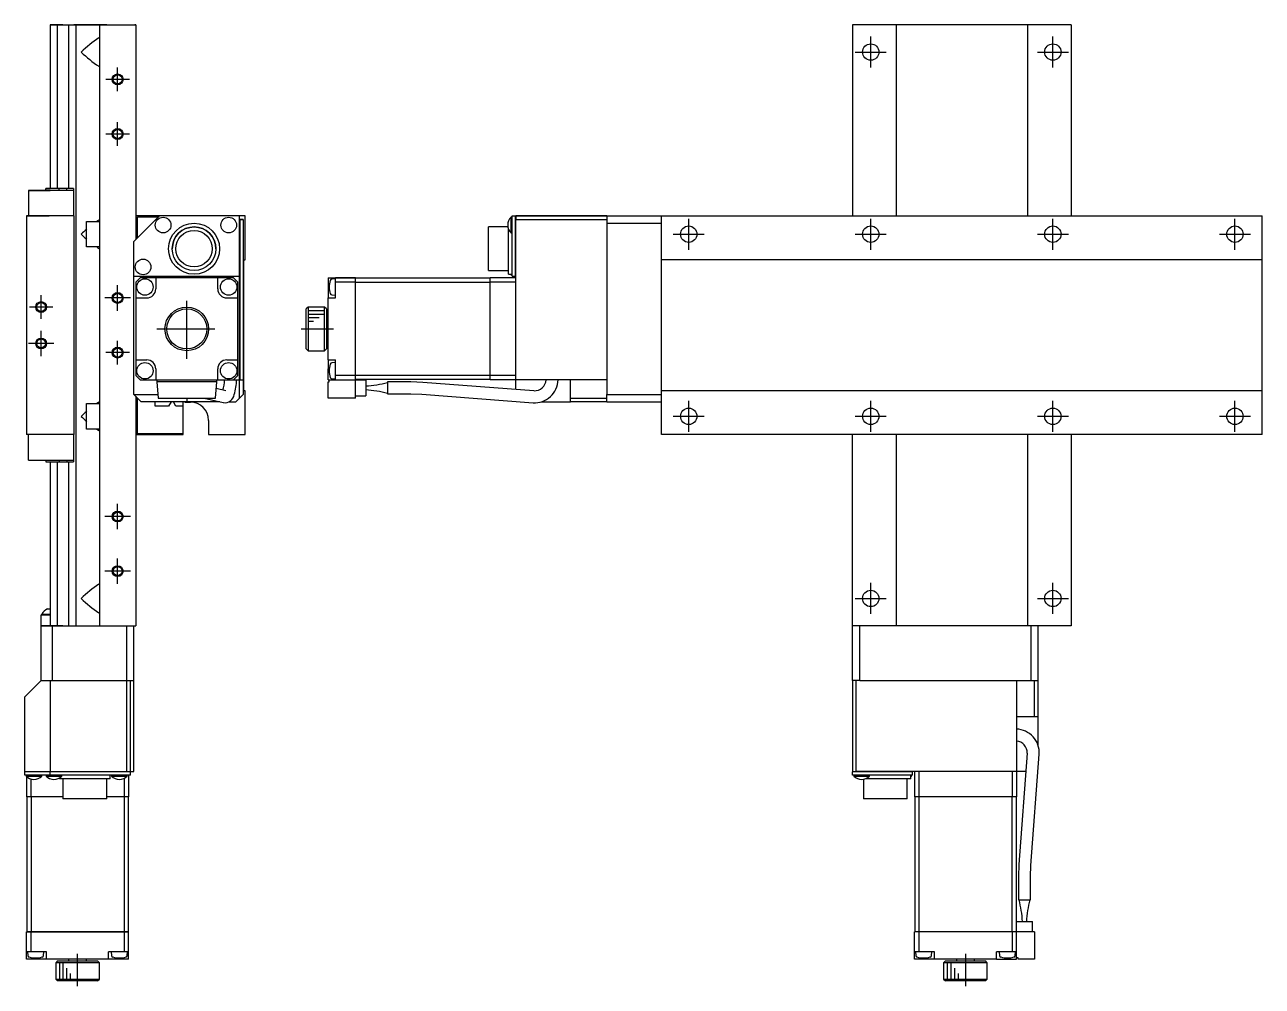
# Model space of a CAD drawing. Extents: x -2 to 690, y -8 to 421.
# Drawn here: x 350.1 to 689.9, y 81.7 to 345.6 of the extents above; entities that cross this region are included whole.
import ezdxf

# ---------------------------------------------------------------- set-up
doc = ezdxf.new("R2010")
doc.units = 0
doc.header["$LTSCALE"] = 0.5
doc.linetypes.add('CENTER', pattern=[50.8, 31.75, -6.35, 6.35, -6.35])
for name, color, linetype in [('MSM_CENTER', 1, 'CENTER'), ('MSM_CONTINUOUS', 7, 'CONTINUOUS'), ('MSM_NARROW', 5, 'CONTINUOUS')]:
    doc.layers.add(name, color=color, linetype=linetype)

msp = doc.modelspace()

# ---------------------------------------------------------------- linework, layer by layer
at = {"layer": 'MSM_CENTER'}
for p, q in [((582.44, 333.87), (582.44, 342.37)), ((632.44, 333.87), (632.44, 342.37)), ((578.19, 338.12), (586.69, 338.12)), ((628.19, 338.12), (636.69, 338.12)), ((375.62, 327.39), (375.62, 333.85)), ((378.85, 330.62), (372.39, 330.62)), ((375.62, 312.39), (375.62, 318.85)), ((378.85, 315.62), (372.39, 315.62)), ((532.44, 283.87), (532.44, 292.37)), ((582.44, 283.87), (582.44, 292.37)), ((632.44, 283.87), (632.44, 292.37)), ((682.44, 283.87), (682.44, 292.37)), ((528.19, 288.12), (536.69, 288.12)), ((578.19, 288.12), (586.69, 288.12)), ((628.19, 288.12), (636.69, 288.12)), ((678.19, 288.12), (686.69, 288.12)), ((375.62, 267.12), (375.62, 274.12)), ((354.62, 264.89), (354.62, 271.35)), ((379.12, 270.62), (372.12, 270.62)), ((394.62, 253.92), (394.62, 270.32)), ((357.85, 268.12), (351.39, 268.12)), ((386.42, 262.12), (402.82, 262.12)), ((425.99, 262.12), (434.89, 262.12)), ((354.62, 254.62), (354.62, 261.62)), ((375.62, 252.39), (375.62, 258.85)), ((358.12, 258.12), (351.12, 258.12)), ((378.85, 255.62), (372.39, 255.62)), ((532.44, 233.87), (532.44, 242.37)), ((582.44, 233.87), (582.44, 242.37)), ((632.44, 233.87), (632.44, 242.37)), ((682.44, 233.87), (682.44, 242.37)), ((528.19, 238.12), (536.69, 238.12)), ((578.19, 238.12), (586.69, 238.12)), ((628.19, 238.12), (636.69, 238.12)), ((678.19, 238.12), (686.69, 238.12)), ((375.62, 207.12), (375.62, 214.12)), ((379.12, 210.62), (372.12, 210.62)), ((375.62, 192.12), (375.62, 199.12)), ((379.12, 195.62), (372.12, 195.62)), ((582.44, 183.87), (582.44, 192.37)), ((632.44, 183.87), (632.44, 192.37)), ((578.19, 188.12), (586.69, 188.12)), ((628.19, 188.12), (636.69, 188.12)), ((364.62, 81.67), (364.62, 90.57)), ((608.44, 90.57), (608.44, 81.67))]:
    msp.add_line(p, q, dxfattribs=at)
at = {"layer": 'MSM_CONTINUOUS'}
for p, q in [((357.12, 345.62), (380.62, 345.62)), ((357.12, 345.62), (360.62, 345.62)), ((360.62, 345.62), (357.12, 345.62)), ((360.62, 345.62), (357.12, 345.62)), ((357.12, 345.62), (357.12, 300.62)), ((359.09, 300.62), (359.09, 345.62)), ((362.16, 345.62), (362.16, 300.62)), ((363.62, 345.62), (372.62, 345.62)), ((364.12, 345.62), (363.62, 345.62)), ((372.62, 345.62), (363.62, 345.62)), ((364.12, 345.62), (364.12, 180.62)), ((365.62, 345.62), (370.62, 345.62)), ((370.62, 345.62), (372.62, 345.62)), ((370.62, 345.62), (370.62, 180.62)), ((375.62, 345.62), (380.62, 345.62)), ((380.62, 345.62), (380.32, 345.62)), ((380.32, 345.62), (380.62, 345.62)), ((380.62, 345.62), (380.62, 286.62)), ((577.44, 345.62), (577.44, 293.12)), ((637.44, 345.62), (577.44, 345.62)), ((589.44, 345.62), (589.44, 293.12)), ((625.44, 345.62), (625.44, 293.12)), ((637.44, 345.62), (637.44, 293.12)), ((370.62, 341.86), (370.49, 342.02)), ((370.62, 334.37), (370.49, 334.22)), ((351.12, 300.12), (351.12, 293.12)), ((363.52, 300.12), (351.12, 300.12)), ((351.12, 300.12), (357.12, 300.12)), ((363.52, 300.62), (355.92, 300.62)), ((355.92, 300.62), (357.12, 300.62)), ((355.92, 300.12), (355.92, 300.62)), ((359.6, 300.12), (359.6, 300.62)), ((361.65, 300.12), (361.65, 300.62)), ((363.52, 300.62), (363.52, 293.12)), ((363.62, 293.12), (350.62, 293.12)), ((350.97, 293.12), (350.62, 293.12)), ((350.97, 293.12), (350.62, 293.12)), ((350.62, 293.12), (356.82, 293.12)), ((350.62, 293.12), (350.62, 233.12)), ((363.62, 293.12), (363.62, 233.12)), ((387.12, 293.12), (380.12, 286.12)), ((387.12, 293.12), (380.62, 293.12)), ((383.12, 293.12), (380.62, 293.12)), ((381.12, 287.12), (381.12, 292.92)), ((381.12, 292.92), (386.92, 292.92)), ((387.12, 293.12), (386.12, 293.12)), ((409.12, 293.12), (387.12, 293.12)), ((409.12, 243.12), (409.12, 293.12)), ((410.62, 293.12), (409.12, 293.12)), ((410.62, 293.12), (409.12, 293.12)), ((410.62, 281.12), (410.62, 293.12)), ((483.64, 292.77), (483.64, 288.47)), ((483.94, 292.77), (483.64, 292.77)), ((483.94, 293.12), (484.84, 293.12)), ((483.94, 276.62), (483.94, 293.12)), ((483.94, 293.12), (484.84, 293.12)), ((484.94, 293.02), (484.84, 293.12)), ((484.84, 276.62), (484.84, 293.12)), ((484.84, 293.12), (484.94, 293.02)), ((484.94, 293.12), (484.94, 292.12)), ((484.94, 293.12), (509.94, 293.12)), ((509.94, 293.12), (484.94, 293.12)), ((509.94, 293.12), (509.94, 244.12)), ((509.94, 293.12), (689.94, 293.12)), ((524.94, 233.12), (524.94, 293.12)), ((689.94, 233.12), (689.94, 293.12)), ((367.12, 284.62), (367.12, 291.62)), ((367.12, 291.62), (370.62, 291.62)), ((370.62, 291.86), (370.49, 292.02)), ((410.12, 292.12), (409.12, 292.12)), ((409.12, 292.12), (410.12, 292.12)), ((409.22, 292.12), (409.22, 248.12)), ((410.12, 292.12), (410.12, 244.12)), ((477.44, 278.12), (477.44, 290.12)), ((482.78, 290.12), (477.44, 290.12)), ((482.94, 277.12), (482.94, 289.54)), ((484.94, 292.12), (485.04, 292.12)), ((484.94, 292.12), (509.94, 292.12)), ((484.94, 248.12), (484.94, 292.12)), ((485.04, 292.12), (509.94, 292.12)), ((509.94, 291.12), (524.94, 291.12)), ((380.12, 244.12), (380.12, 286.12)), ((483.64, 288.47), (483.94, 288.47)), ((370.62, 284.62), (367.12, 284.62)), ((370.62, 284.37), (370.49, 284.22)), ((410.32, 281.12), (410.62, 281.12)), ((410.32, 245.12), (410.32, 281.12)), ((689.94, 281.12), (524.94, 281.12)), ((380.12, 276.62), (409.12, 276.62)), ((381.82, 276.12), (380.62, 274.92)), ((381.82, 276.12), (380.62, 274.92)), ((407.42, 276.12), (381.82, 276.12)), ((386.12, 276.12), (381.82, 276.12)), ((403.12, 276.12), (386.12, 276.12)), ((386.12, 276.12), (386.12, 273.12)), ((403.12, 273.12), (403.12, 276.12)), ((408.62, 274.92), (407.42, 276.12)), ((433.44, 276.12), (440.94, 276.12)), ((433.44, 276.12), (433.44, 270.62)), ((435.44, 275.87), (434.45, 275.78)), ((435.44, 270.62), (435.44, 276.12)), ((440.94, 276.12), (435.44, 276.12)), ((440.94, 274.92), (440.94, 276.12)), ((477.94, 276.02), (440.94, 276.02)), ((477.94, 276.02), (440.94, 276.02)), ((477.44, 278.12), (482.94, 278.12)), ((477.94, 274.92), (477.94, 276.12)), ((484.94, 276.12), (477.94, 276.12)), ((484.94, 276.12), (477.94, 276.12)), ((482.94, 277.12), (483.94, 277.12)), ((483.64, 277.12), (483.64, 276.97)), ((483.64, 276.97), (483.94, 276.97)), ((483.94, 276.62), (484.84, 276.62)), ((484.84, 276.62), (484.94, 276.72)), ((380.62, 274.92), (380.62, 249.32)), ((408.62, 249.32), (408.62, 274.92)), ((440.94, 274.92), (435.44, 274.92)), ((440.94, 249.32), (440.94, 274.92)), ((477.94, 274.87), (440.94, 274.87)), ((484.94, 274.92), (477.94, 274.92)), ((477.94, 249.32), (477.94, 274.92)), ((380.62, 270.62), (383.62, 270.62)), ((405.62, 270.62), (408.62, 270.62)), ((433.44, 270.62), (435.44, 270.62)), ((433.44, 253.62), (433.44, 270.62)), ((434.45, 271.45), (435.44, 271.37)), ((427.94, 268.12), (427.44, 267.62)), ((427.44, 256.62), (427.44, 267.62)), ((427.94, 268.12), (427.94, 256.12)), ((432.44, 268.12), (427.94, 268.12)), ((432.44, 256.12), (432.44, 268.12)), ((432.94, 267.62), (432.44, 268.12)), ((432.94, 267.62), (432.94, 256.62)), ((433.44, 264.62), (432.94, 264.62)), ((432.94, 259.62), (433.44, 259.62)), ((427.44, 256.62), (427.94, 256.12)), ((427.94, 256.12), (432.44, 256.12)), ((432.44, 256.12), (432.94, 256.62)), ((380.62, 253.62), (383.62, 253.62)), ((405.62, 253.62), (408.62, 253.62)), ((433.44, 253.62), (435.44, 253.62)), ((433.44, 253.62), (433.44, 251.12)), ((435.44, 252.87), (434.45, 252.78)), ((435.44, 249.32), (435.44, 253.62)), ((380.62, 249.32), (381.82, 248.12)), ((381.82, 248.12), (407.42, 248.12)), ((386.12, 251.12), (386.12, 248.12)), ((386.37, 248.12), (386.41, 247.62)), ((402.84, 247.62), (402.87, 248.12)), ((403.12, 248.12), (403.12, 251.12)), ((407.42, 248.12), (408.62, 249.32)), ((407.42, 248.12), (409.12, 248.12)), ((409.22, 248.12), (409.12, 248.22)), ((409.22, 248.12), (410.12, 248.12)), ((433.44, 248.12), (433.44, 251.12)), ((433.44, 248.12), (440.94, 248.12)), ((433.74, 247.62), (433.74, 248.12)), ((434.45, 248.45), (435.44, 248.37)), ((440.94, 249.32), (435.44, 249.32)), ((435.44, 248.12), (435.44, 249.32)), ((477.94, 249.36), (440.94, 249.36)), ((440.94, 243.12), (440.94, 249.32)), ((477.94, 248.22), (440.94, 248.22)), ((440.94, 248.12), (443.74, 248.12)), ((440.94, 248.12), (443.74, 248.12)), ((443.74, 248.12), (443.74, 243.72)), ((484.94, 249.32), (477.94, 249.32)), ((477.94, 248.12), (477.94, 249.32)), ((484.84, 248.12), (477.94, 248.12)), ((484.84, 248.12), (484.94, 248.22)), ((509.94, 248.12), (484.94, 248.12)), ((484.94, 245.52), (484.94, 248.12)), ((499.94, 242.12), (499.94, 248.12)), ((402.84, 247.62), (386.41, 247.62)), ((386.41, 247.62), (386.72, 243.12)), ((402.52, 243.12), (402.84, 247.62)), ((405.35, 245.11), (402.7, 245.72)), ((410.62, 245.12), (410.32, 245.12)), ((410.62, 245.12), (410.32, 245.12)), ((410.62, 233.12), (410.62, 245.12)), ((433.44, 243.12), (433.44, 247.62)), ((433.44, 247.62), (433.74, 247.62)), ((449.74, 247.57), (449.74, 244.27)), ((456.12, 247.57), (449.74, 247.57)), ((459.39, 247.45), (456.12, 247.57)), ((489.96, 245.14), (459.39, 247.45)), ((689.94, 245.12), (524.94, 245.12)), ((367.12, 234.62), (367.12, 241.62)), ((367.12, 241.62), (370.62, 241.62)), ((370.62, 241.86), (370.49, 242.02)), ((380.12, 244.12), (386.65, 244.12)), ((382.12, 242.12), (380.12, 244.12)), ((380.62, 243.62), (380.62, 180.62)), ((381.12, 233.32), (381.12, 243.12)), ((403.65, 242.12), (382.12, 242.12)), ((385.92, 240.92), (385.92, 242.12)), ((386.72, 243.12), (402.52, 243.12)), ((390.29, 242.11), (389.6, 240.92)), ((391.65, 240.92), (390.96, 242.11)), ((393.52, 242.12), (393.52, 233.32)), ((393.62, 241.72), (393.52, 241.72)), ((393.62, 241.72), (393.52, 241.72)), ((393.62, 233.12), (393.62, 241.72)), ((394.12, 242.02), (394.12, 242.12)), ((394.12, 242.02), (395.62, 242.02)), ((394.62, 243.12), (394.62, 242.12)), ((399.36, 243.12), (404.6, 241.89)), ((406.14, 242.12), (408.12, 242.12)), ((408.12, 242.12), (409.12, 243.12)), ((409.12, 243.12), (410.12, 244.12)), ((440.94, 243.12), (433.44, 243.12)), ((440.94, 243.72), (443.74, 243.72)), ((449.74, 244.27), (456.12, 244.27)), ((456.12, 244.27), (459.14, 244.16)), ((459.14, 244.16), (489.71, 241.85)), ((492.01, 242.12), (499.94, 242.12)), ((499.94, 243.12), (509.94, 243.12)), ((509.94, 242.12), (499.94, 242.12)), ((509.94, 242.12), (509.94, 244.12)), ((509.94, 244.12), (524.94, 244.12)), ((509.94, 242.12), (524.94, 242.12)), ((389.6, 240.92), (385.92, 240.92)), ((393.52, 240.92), (391.65, 240.92)), ((370.62, 234.62), (367.12, 234.62)), ((400.62, 237.02), (400.62, 233.12)), ((363.62, 233.12), (350.62, 233.12)), ((351.12, 226.12), (351.12, 233.12)), ((363.52, 233.12), (363.52, 225.62)), ((370.62, 234.37), (370.49, 234.22)), ((380.62, 233.12), (393.62, 233.12)), ((393.52, 233.32), (381.12, 233.32)), ((400.62, 233.12), (410.62, 233.12)), ((689.94, 233.12), (524.94, 233.12)), ((577.44, 165.62), (577.44, 233.12)), ((589.44, 233.12), (589.44, 180.62)), ((625.44, 233.12), (625.44, 180.62)), ((637.44, 233.12), (637.44, 180.62)), ((351.12, 226.12), (363.52, 226.12)), ((355.92, 226.12), (355.92, 225.62)), ((355.92, 225.62), (363.52, 225.62)), ((357.12, 225.62), (357.12, 180.62)), ((359.09, 180.62), (359.09, 225.62)), ((359.6, 226.12), (359.6, 225.62)), ((361.65, 226.12), (361.65, 225.62)), ((362.16, 225.62), (362.16, 180.62)), ((370.62, 191.86), (370.49, 192.02)), ((354.62, 183.62), (357.12, 183.62)), ((354.62, 165.62), (354.62, 183.62)), ((357.12, 183.62), (354.62, 183.62)), ((354.77, 183.82), (357.12, 183.82)), ((354.77, 183.82), (354.77, 183.62)), ((356.4, 185.27), (357.12, 185.27)), ((370.62, 184.37), (370.49, 184.22)), ((354.62, 180.62), (380.62, 180.62)), ((360.62, 180.62), (354.62, 180.62)), ((354.72, 180.62), (364.12, 180.62)), ((357.62, 180.62), (357.62, 165.62)), ((364.12, 180.62), (370.62, 180.62)), ((378.12, 140.62), (378.12, 180.62)), ((380.12, 140.62), (380.12, 180.62)), ((637.44, 180.62), (577.44, 180.62)), ((579.44, 165.62), (579.44, 180.62)), ((626.44, 165.62), (626.44, 180.62)), ((628.44, 165.62), (628.44, 180.62)), ((354.62, 165.62), (350.12, 161.12)), ((350.12, 161.12), (352.12, 163.12)), ((352.12, 163.12), (354.52, 165.52)), ((354.62, 165.62), (354.52, 165.52)), ((354.62, 165.62), (380.12, 165.62)), ((357.12, 165.62), (357.12, 140.62)), ((379.12, 140.62), (379.12, 165.62)), ((577.44, 165.62), (577.44, 140.62)), ((579.44, 165.62), (577.44, 165.62)), ((578.44, 140.72), (578.44, 165.62)), ((578.44, 140.62), (578.44, 165.62)), ((579.44, 165.62), (628.44, 165.62)), ((622.44, 165.62), (622.44, 165.52)), ((622.44, 165.52), (622.44, 140.62)), ((627.44, 155.62), (627.44, 165.62)), ((628.44, 147.69), (628.44, 165.62)), ((350.12, 140.62), (350.12, 161.12)), ((628.44, 155.62), (622.44, 155.62)), ((625.41, 145.64), (623.11, 115.07)), ((626.4, 114.82), (628.7, 145.39)), ((350.12, 140.62), (379.12, 140.62)), ((350.22, 140.62), (350.12, 140.52)), ((350.22, 140.62), (350.12, 140.52)), ((379.12, 140.52), (350.12, 140.52)), ((350.12, 139.62), (350.12, 140.52)), ((379.12, 139.62), (350.12, 139.62)), ((350.47, 139.62), (350.47, 139.32)), ((354.77, 139.32), (354.77, 139.62)), ((355.97, 139.62), (355.97, 139.32)), ((357.16, 140.62), (357.12, 140.52)), ((357.12, 139.62), (357.12, 140.52)), ((360.27, 139.32), (360.27, 139.62)), ((373.62, 138.62), (373.62, 139.62)), ((373.97, 139.62), (373.97, 139.32)), ((378.27, 139.32), (378.27, 139.62)), ((378.62, 139.62), (378.62, 133.62)), ((379.12, 140.52), (379.02, 140.62)), ((379.12, 140.52), (379.02, 140.62)), ((379.22, 140.62), (379.12, 140.72)), ((379.12, 139.62), (379.12, 140.52)), ((379.22, 140.62), (380.12, 140.62)), ((577.44, 140.62), (578.44, 140.62)), ((577.54, 140.62), (577.44, 140.52)), ((593.94, 140.52), (577.44, 140.52)), ((577.44, 139.62), (577.44, 140.52)), ((593.94, 139.62), (577.44, 139.62)), ((577.79, 139.62), (577.79, 139.32)), ((578.44, 140.62), (578.44, 140.72)), ((622.44, 140.62), (578.44, 140.62)), ((582.09, 139.32), (582.09, 139.62)), ((593.44, 138.62), (593.44, 139.62)), ((593.59, 139.32), (593.59, 139.62)), ((593.94, 140.52), (593.84, 140.62)), ((593.94, 139.62), (593.94, 140.52)), ((594.44, 140.62), (594.44, 133.62)), ((595.64, 140.62), (595.64, 133.62)), ((621.24, 140.62), (621.24, 133.62)), ((622.44, 140.52), (622.34, 140.62)), ((625.03, 140.62), (622.44, 140.62)), ((622.44, 140.52), (622.44, 133.62)), ((350.47, 139.32), (354.77, 139.32)), ((350.62, 139.18), (350.62, 133.62)), ((351.82, 138.52), (351.82, 133.62)), ((355.97, 139.32), (360.27, 139.32)), ((359.62, 138.82), (359.62, 138.62)), ((373.62, 138.62), (359.62, 138.62)), ((360.62, 138.62), (360.62, 133.12)), ((372.62, 133.12), (372.62, 138.62)), ((373.97, 139.32), (378.27, 139.32)), ((377.42, 138.71), (377.42, 133.62)), ((577.79, 139.32), (582.09, 139.32)), ((580.44, 138.46), (580.44, 133.12)), ((593.44, 138.62), (581.01, 138.62)), ((592.44, 133.12), (592.44, 138.62)), ((593.44, 139.32), (593.59, 139.32)), ((360.62, 133.62), (350.62, 133.62)), ((350.72, 133.62), (350.72, 96.62)), ((351.86, 133.62), (351.86, 96.62)), ((372.62, 133.12), (360.62, 133.12)), ((378.62, 133.62), (372.62, 133.62)), ((377.38, 133.62), (377.38, 96.62)), ((378.52, 133.62), (378.52, 96.62)), ((592.44, 133.12), (580.44, 133.12)), ((595.64, 133.62), (594.44, 133.62)), ((594.54, 133.62), (594.54, 96.62)), ((621.24, 133.62), (595.64, 133.62)), ((595.68, 133.62), (595.68, 96.62)), ((621.2, 133.62), (621.2, 96.62)), ((622.44, 133.62), (621.24, 133.62)), ((622.34, 133.62), (622.34, 96.62)), ((623.11, 115.07), (622.99, 111.8)), ((626.29, 111.8), (626.4, 114.82)), ((622.99, 111.8), (622.99, 105.42)), ((626.29, 105.42), (626.29, 111.8)), ((622.99, 105.42), (626.29, 105.42)), ((622.44, 89.12), (622.44, 99.42)), ((622.44, 99.42), (626.84, 99.42)), ((626.84, 96.62), (626.84, 99.42)), ((378.62, 96.62), (350.62, 96.62)), ((350.62, 96.62), (378.62, 96.62)), ((350.62, 89.12), (350.62, 96.62)), ((351.82, 96.62), (351.82, 91.12)), ((377.42, 96.62), (377.42, 91.12)), ((378.62, 89.12), (378.62, 96.62)), ((595.64, 96.62), (594.44, 96.62)), ((594.44, 89.12), (594.44, 96.62)), ((595.64, 96.62), (595.64, 91.12)), ((621.24, 96.62), (595.64, 96.62)), ((621.24, 96.62), (621.24, 91.12)), ((627.44, 96.62), (621.24, 96.62)), ((627.44, 96.62), (627.44, 89.12)), ((356.12, 91.12), (350.62, 91.12)), ((378.62, 89.12), (350.62, 89.12)), ((350.87, 91.12), (350.96, 90.13)), ((355.29, 90.13), (355.37, 91.12)), ((356.12, 89.12), (356.12, 91.12)), ((359.12, 88.62), (358.62, 88.12)), ((359.12, 88.62), (370.12, 88.62)), ((362.12, 89.12), (362.12, 88.62)), ((367.12, 88.62), (367.12, 89.12)), ((370.62, 88.12), (370.12, 88.62)), ((378.62, 91.12), (373.12, 91.12)), ((373.12, 89.12), (373.12, 91.12)), ((373.87, 91.12), (373.96, 90.13)), ((378.29, 90.13), (378.37, 91.12)), ((599.94, 91.12), (594.44, 91.12)), ((599.94, 89.12), (594.44, 89.12)), ((594.69, 91.12), (594.77, 90.13)), ((599.1, 90.13), (599.19, 91.12)), ((599.94, 89.12), (599.94, 91.12)), ((616.94, 89.12), (599.94, 89.12)), ((602.94, 88.62), (602.44, 88.12)), ((602.94, 88.62), (613.94, 88.62)), ((605.94, 89.12), (605.94, 88.62)), ((610.94, 88.62), (610.94, 89.12)), ((614.44, 88.12), (613.94, 88.62)), ((622.44, 91.12), (616.94, 91.12)), ((616.94, 89.12), (616.94, 91.12)), ((616.94, 89.12), (622.44, 89.12)), ((617.69, 91.12), (617.77, 90.13)), ((622.1, 90.13), (622.19, 91.12)), ((622.94, 89.42), (622.44, 89.42)), ((622.94, 89.12), (622.94, 89.42)), ((627.44, 89.12), (622.94, 89.12)), ((370.62, 88.12), (358.62, 88.12)), ((358.62, 88.12), (358.62, 83.62)), ((370.62, 83.62), (370.62, 88.12)), ((614.44, 88.12), (602.44, 88.12)), ((602.44, 88.12), (602.44, 83.62)), ((614.44, 83.62), (614.44, 88.12)), ((358.62, 83.62), (370.62, 83.62)), ((358.62, 83.62), (359.12, 83.12)), ((370.12, 83.12), (359.12, 83.12)), ((370.12, 83.12), (370.62, 83.62)), ((602.44, 83.62), (614.44, 83.62)), ((602.44, 83.62), (602.94, 83.12)), ((613.94, 83.12), (602.94, 83.12)), ((613.94, 83.12), (614.44, 83.62))]:
    msp.add_line(p, q, dxfattribs=at)
for centre, radius in [((582.44, 338.12), 2.25), ((632.44, 338.12), 2.25), ((375.62, 330.62), 1.23), ((375.62, 315.62), 1.23), ((388.12, 290.62), 2.15), ((406.12, 290.62), 2.15), ((396.62, 284.12), 7), ((396.62, 284.12), 6), ((396.62, 284.12), 5), ((532.44, 288.12), 2.25), ((582.44, 288.12), 2.25), ((632.44, 288.12), 2.25), ((682.44, 288.12), 2.25), ((382.62, 279.12), 2.15), ((383.12, 273.62), 2.25), ((406.12, 273.62), 2.25), ((354.62, 268.12), 1.23), ((375.62, 270.62), 1.23), ((394.62, 262.12), 6), ((394.62, 262.12), 5.5), ((354.62, 258.12), 1.23), ((375.62, 255.62), 1.23), ((383.12, 250.62), 2.25), ((406.12, 250.62), 2.25), ((532.44, 238.12), 2.25), ((582.44, 238.12), 2.25), ((632.44, 238.12), 2.25), ((682.44, 238.12), 2.25), ((375.62, 210.62), 1.23), ((375.62, 195.62), 1.23), ((582.44, 188.12), 2.25), ((632.44, 188.12), 2.25)]:
    msp.add_circle(centre, radius, dxfattribs=at)
for centre, radius, start, end in [((387.58, 315.69), 31.38, 122.9812, 134.3908), ((387.58, 360.54), 31.38, 225.6092, 237.0188), ((485.74, 290.62), 3, 134.22, 225.78), ((387.58, 265.69), 31.38, 130.674, 134.3908), ((387.58, 265.69), 31.38, 122.9812, 124.2994), ((396.62, 284.12), 6, 360, 180), ((387.58, 310.54), 31.38, 225.6092, 229.326), ((387.58, 310.54), 31.38, 235.7006, 237.0188), ((439.74, 273.62), 6, 162.3708, 197.6292), ((434.5, 275.28), 0.5, 95, 162.3708), ((485.74, 279.12), 3, 199.4712, 201.0395), ((485.74, 279.12), 3, 221.8103, 225.78), ((383.62, 273.12), 2.5, 270, 360), ((405.62, 273.12), 2.5, 180, 270), ((434.5, 271.95), 0.5, 197.6292, 265), ((383.62, 251.12), 2.5, 360, 90), ((405.62, 251.12), 2.5, 90, 180), ((439.74, 250.62), 6, 162.3708, 197.6292), ((434.5, 252.28), 0.5, 95, 162.3708), ((395.06, 248.14), 9.91, 343.2914, 359.8447), ((394.99, 248.17), 13.28, 342.1748, 359.7441), ((434.5, 248.95), 0.5, 197.6292, 265), ((490.09, 248.34), 6.49, 266.7108, 358.0467), ((490.09, 248.33), 3.19, 267.716, 356.1801), ((442.28, 275.33), 28.89, 272.8902, 284.9579), ((442.32, 216.78), 28.62, 74.9841, 87.1678), ((387.58, 215.69), 31.38, 122.9812, 124.2994), ((395.62, 237.02), 5, 0, 90), ((404.99, 244.53), 2.67, 262.8096, 350.973), ((387.58, 215.69), 31.38, 130.674, 134.3908), ((387.58, 260.54), 31.38, 225.6092, 229.326), ((387.58, 260.54), 31.38, 235.7006, 237.0188), ((387.58, 165.69), 31.38, 122.9812, 134.3908), ((387.58, 210.54), 31.38, 225.6092, 237.0188), ((357.62, 182.25), 3.25, 112.061, 151.2734), ((622.22, 145.77), 6.49, 356.7108, 88.0467), ((622.22, 145.77), 3.19, 357.716, 86.1801), ((352.62, 141.42), 3, 224.22, 315.78), ((358.12, 141.42), 3, 224.22, 315.78), ((376.12, 141.42), 3, 224.22, 315.78), ((579.94, 141.42), 3, 224.22, 315.78), ((591.44, 141.42), 3, 289.4712, 291.0395), ((591.44, 141.42), 3, 311.8103, 315.78), ((595.23, 97.96), 28.89, 2.8902, 14.9579), ((653.78, 98), 28.62, 164.9841, 177.1678), ((351.46, 90.17), 0.5, 185, 252.3708), ((353.12, 95.42), 6, 252.3708, 287.6292), ((354.79, 90.17), 0.5, 287.6292, 355), ((374.46, 90.17), 0.5, 185, 252.3708), ((376.12, 95.42), 6, 252.3708, 287.6292), ((377.79, 90.17), 0.5, 287.6292, 355), ((595.27, 90.17), 0.5, 185, 252.3708), ((596.94, 95.42), 6, 252.3708, 287.6292), ((598.6, 90.17), 0.5, 287.6292, 355), ((618.27, 90.17), 0.5, 185, 252.3708), ((619.94, 95.42), 6, 252.3708, 287.6292), ((621.6, 90.17), 0.5, 287.6292, 355)]:
    msp.add_arc(centre, radius, start, end, dxfattribs=at)
at = {"layer": 'MSM_NARROW'}
for p, q in [((432.44, 267.12), (427.94, 267.12)), ((432.44, 266.12), (427.94, 266.12)), ((430.94, 265.12), (427.94, 265.12)), ((429.44, 264.12), (427.94, 264.12)), ((359.62, 88.12), (359.62, 83.62)), ((360.62, 88.12), (360.62, 83.62)), ((361.62, 86.62), (361.62, 83.62)), ((362.62, 85.12), (362.62, 83.62)), ((603.44, 88.12), (603.44, 83.62)), ((604.44, 88.12), (604.44, 83.62)), ((605.44, 86.62), (605.44, 83.62)), ((606.44, 85.12), (606.44, 83.62))]:
    msp.add_line(p, q, dxfattribs=at)
for centre in [(375.62, 330.62), (375.62, 315.62), (375.62, 270.62), (354.62, 268.12), (354.62, 258.12), (375.62, 255.62), (375.62, 210.62), (375.62, 195.62)]:
    msp.add_circle(centre, 1.5, dxfattribs=at)

doc.saveas('drawing.dxf')
